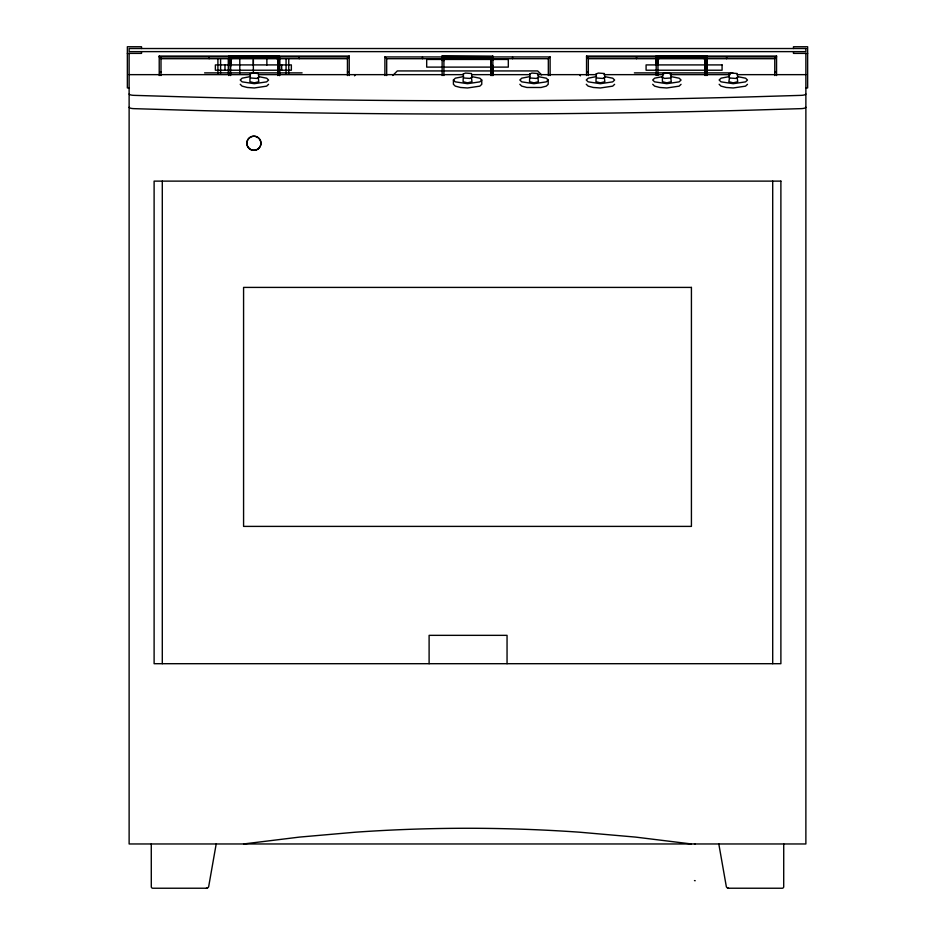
<?xml version="1.0" encoding="UTF-8"?>
<svg xmlns="http://www.w3.org/2000/svg" width="935" height="935" viewBox="0 0 935 935"><rect width="100%" height="100%" fill="white"/><g stroke="black" fill="none" stroke-linecap="round" stroke-linejoin="round"><path stroke-width="1.4" d="M209.183 58.706L209.183 56.941M228.853 75.536L228.865 55.96L279.577 56.416L228.865 56.416M230.629 57.666L277.812 58.122L230.629 57.666L230.629 75.536M230.629 66.677L230.641 58.122L230.641 65.368M231.88 58.706L231.88 57.818M277.8 57.666L277.8 75.536L277.788 65.368M422.468 58.706L422.468 56.941M442.138 75.536L442.15 55.96L492.862 56.416L442.138 56.416M443.915 75.536L443.915 57.666L491.085 57.666L491.085 75.536L492.839 65.368M445.165 58.706L445.165 57.818M491.085 57.666L491.085 75.536M492.85 56.416L492.85 75.536L492.85 65.789L491.085 65.824M636.513 58.706L636.513 56.941M656.183 75.536L656.195 55.96L706.907 56.416L706.895 75.536L706.907 55.96L656.183 56.416M657.96 75.536L657.96 57.666L705.13 57.666L705.13 65.251M659.21 58.706L659.21 57.818M705.13 57.666L705.13 75.536L705.119 65.368M783.729 843.966L783.705 886.906A1.59 1.59 0 0 1 782.35 888.238L728.33 888.227A2.501 2.501 0 0 1 726.343 886.707L718.805 843.966M279.565 56.416L279.565 75.536L279.565 65.368M249.996 78.341L249.925 81.696L254.332 82.853L258.785 81.707L258.282 77.78M463.187 78.341L463.117 81.696L467.523 82.853L471.976 81.707L471.462 77.78M529.619 78.341L529.549 81.696L533.955 82.853L538.408 81.707L537.905 77.78M596.062 78.341L595.981 81.696L600.387 82.853L604.84 81.707L604.337 77.78M662.412 77.418L663.102 73.491L669.156 73.082L671.353 74.075L670.664 78.002L664.61 78.411L662.412 77.418L662.412 81.696L666.819 82.853L671.272 81.707L670.769 77.78M216.195 843.966L208.657 886.707A2.501 2.501 0 0 1 206.67 888.227L152.65 888.238A1.59 1.59 0 0 1 151.295 886.906L151.271 843.966M354.552 75.828L355.335 74.648M392.782 75.49L397.328 70.931L537.672 70.931L541.552 74.823M349.223 75.536L349.223 56.053L347.446 57.818L347.446 75.536M384.904 75.536L384.904 56.941L386.681 58.706L548.331 58.706L550.107 56.941L550.107 75.536M776.553 75.536L776.553 56.053L774.776 57.818L774.776 75.536M268.567 84.325L266.627 86.149L254.308 87.972L247.237 87.469L242.071 86.114L240.225 84.279M472.082 76.67L479.9 78.213L481.759 80.048L481.759 84.325L479.819 86.149L467.5 87.972L460.429 87.469L455.263 86.114L453.405 84.279L453.405 80.001L455.345 78.166L463.222 76.658M481.759 80.048L479.819 81.871L467.5 83.694L455.263 81.836L453.405 80.001M538.513 76.67L546.332 78.213L548.191 80.048L546.25 81.871L533.932 83.694L521.707 81.836L519.848 80.001L521.777 78.166L529.666 76.658M614.622 84.325L612.682 86.149L600.363 87.972L593.293 87.469L588.138 86.114L586.28 84.279M681.054 84.325L679.114 86.149L666.807 87.972L659.724 87.469L654.57 86.114L652.712 84.279M729.534 77.769L728.856 81.696L733.25 82.853L737.715 81.707L737.201 77.78M747.486 84.325L745.546 86.149L733.239 87.972L726.156 87.469L721.002 86.114L719.144 84.279M206.343 888.25L206.997 888.168M243.579 843.966L299.481 837.094L355.452 832.197A1391.07 1207.564 0 0 1 579.548 832.197L635.519 837.094L691.421 843.966M250.042 76.658L242.153 78.166L240.225 80.001L242.071 81.836L254.308 83.694L266.627 81.871L268.567 80.048L266.709 78.213L258.89 76.67M596.098 76.658L588.22 78.166L586.28 80.001L588.138 81.836L600.363 83.694L612.682 81.871L614.622 80.048L612.764 78.213L604.957 76.67M662.529 76.658L654.652 78.166L652.712 80.001L654.57 81.836L666.807 83.694L679.114 81.871L681.054 80.048L679.196 78.213L671.388 76.67M728.961 76.658L721.084 78.166L719.144 80.001L721.002 81.836L733.239 83.694L745.546 81.871L747.486 80.048L745.627 78.213L737.82 76.67M127.359 53.389L141.524 53.389L141.524 51.624M807.641 53.389L793.476 53.389L793.476 51.624M159.219 75.536L159.219 56.053L349.223 56.053M586.549 75.536L586.549 56.053L776.553 56.053M229.741 56.941L159.219 56.941L160.995 58.706L347.446 58.706L349.223 56.941L278.7 56.941M384.904 56.941L443.026 56.941M491.985 56.941L550.107 56.941M657.071 56.941L586.549 56.941L588.325 58.706L774.776 58.706L776.553 56.941L706.03 56.941M443.915 57.666L491.085 58.122L491.085 60.974M657.96 57.666L705.142 58.122M277.882 70.218L215.366 70.218L215.366 64.912L291.358 64.912L291.358 70.218L279.144 70.218M160.107 71.995L160.995 71.995M347.446 71.995L348.334 71.995M587.437 71.995L588.325 71.995M774.776 71.995L775.664 71.995M204.601 72.883L277.882 72.883M279.039 72.883L302.099 72.883M634.374 72.883L732.818 72.883M129.124 74.648L250.253 74.648M258.668 74.648L463.129 74.648M471.871 74.648L530.285 74.648M537.485 74.648L596.437 74.648M604.115 74.648L663.523 74.648M670.161 74.648L730.177 74.648M737.201 74.648L805.876 74.648M129.124 87.937L127.359 87.937L127.359 46.75L141.524 46.75L141.524 48.526M805.876 87.937L807.641 87.937L807.641 46.75L793.476 46.75L793.476 48.526M728.003 888.168L728.657 888.25M694.471 843.849L695.219 843.966M694.471 880.595L695.219 880.712M519.848 84.279L521.707 86.114L526.861 87.469L541.026 87.493L546.25 86.149L548.191 84.325L548.191 80.048M586.549 56.053L588.325 57.818L588.325 75.536M159.219 56.053L160.995 57.818L160.995 75.536M579.665 74.648L580.448 75.828M706.907 58.519L706.918 64.936M706.895 58.975L706.907 65.392M657.96 58.122L657.971 65.368M656.195 58.648L656.206 65.368M492.85 55.96L492.85 60.261M443.915 58.122L443.915 60.681M442.15 55.96L442.138 60.436M279.577 58.519L279.577 65.392M277.8 58.122L277.8 65.251M228.853 59.092L228.865 64.457M228.865 58.648L228.876 65.368M805.876 53.389L805.876 843.966L129.124 843.966L129.124 53.389M772.707 181.121L772.707 663.698M726.588 56.941L726.588 58.706M703.891 57.818L703.891 58.706M548.331 58.706L548.331 75.536M512.544 56.941L512.544 58.706M507.05 663.698L507.05 635.344L429.107 635.344L429.107 663.698M489.846 57.818L489.846 58.706M386.681 58.706L386.681 75.536M299.258 56.941L299.258 58.706M288.763 59.595L288.763 73.222M286.075 59.595L286.063 73.222M281.68 64.912L281.68 70.218M276.561 57.818L276.561 58.706M266.872 59.595L266.872 65.041M253.35 73.222L253.35 59.595L253.315 65.041M239.792 59.595L239.792 73.222M228.292 59.595L228.292 73.222M224.984 64.912L224.984 70.218M220.59 59.595L220.602 73.222M217.902 59.595L217.902 73.222M162.293 181.121L162.293 663.698M129.17 107.233A5.353 1.391 0 0 0 133.798 108.647L187.771 110.26A2701.472 705.457 0 0 0 747.229 110.26L801.19 108.635A5.353 1.391 0 0 0 805.83 107.233M805.83 93.956A5.353 1.391 0 0 1 801.201 95.358L747.229 96.971A2701.472 705.457 0 0 1 187.771 96.971L133.81 95.347A5.353 1.391 0 0 1 129.17 93.956M249.996 74.064L250.51 77.991L256.552 78.423L258.785 77.43L258.282 73.503L252.24 73.07L249.996 74.064M463.187 74.064L463.702 77.991L469.732 78.423L471.976 77.43L471.462 73.503L465.431 73.07L463.187 74.064M529.619 74.064L530.133 77.991L536.176 78.423L538.408 77.43L537.905 73.503L531.863 73.07L529.619 74.064M596.062 74.064L596.565 77.991L602.607 78.423L604.84 77.43L604.337 73.503L598.295 73.07L596.062 74.064M728.926 74.064L729.429 77.991L735.471 78.423L737.715 77.43L737.201 73.503L731.158 73.07L728.926 74.064M805.876 48.526L129.124 48.526L129.124 51.624L805.876 51.624L805.876 48.526M508.313 59.454L426.687 59.454L426.687 67.11L508.313 67.11L508.313 59.454M722.077 64.912L646.085 64.912L646.085 70.218L722.077 70.218L722.077 64.912M780.889 181.121L154.111 181.121L154.111 663.698L780.889 663.698L780.889 181.121M691.421 287.407L243.579 287.407L243.579 526.393L691.421 526.393L691.421 287.407M248.593 147.964A7.083 7.083 0 0 0 260.62 145.498A7.083 7.083 0 0 0 252.485 136.311A7.083 7.083 0 0 0 248.593 147.964M258.586 148.571A7.094 7.083 -90 0 0 256.143 136.533A7.094 7.083 -90 0 0 246.969 144.668A7.094 7.083 -90 0 0 258.586 148.571"/></g></svg>
